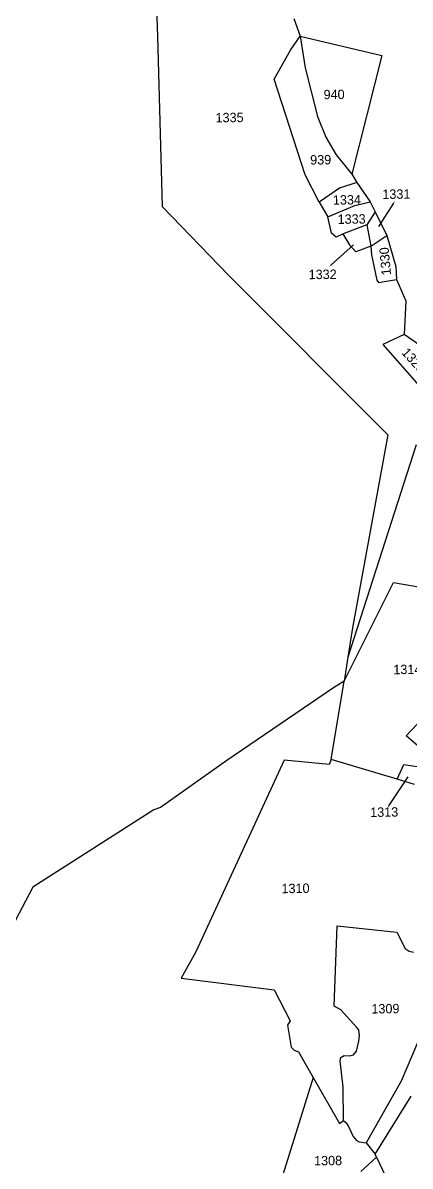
# Model space of a CAD drawing. Header units: metres. Extents: x 258455 to 262651, y 2177301 to 2183135.
# Drawn here: x 259913 to 260292, y 2178719 to 2179837 of the extents above; entities that cross this region are included whole.
import ezdxf

# ---------------------------------------------------------------- set-up
doc = ezdxf.new("R2010")
doc.units = ezdxf.units.M
for name, color, linetype in [('POLY_PARCEL', 6, 'Continuous'), ('POLY_ROAD', 30, 'Continuous'), ('TEXT_PARCEL', 7, 'Continuous'), ('V_BOUND_LINE', 7, 'Continuous')]:
    doc.layers.add(name, color=color, linetype=linetype)
doc.styles.add('TEXT_MAP', font='', dxfattribs={"height": 1.8})
doc.styles.get('TEXT_MAP').set_extended_font_data('Kruti Dev 050')

msp = doc.modelspace()

# ---------------------------------------------------------------- linework, layer by layer
for points in [[(260275.5, 2179660.6), (260260.9, 2179637.6)], [(260214.1, 2179600), (260236.4, 2179619.7)], [(260271, 2179071.1), (260289.9, 2179099.6)]]:
    msp.add_lwpolyline(points)
for points in [[(260275.1, 2179660.8), (260276.8, 2179662.7), (260275.8, 2179660.4)], [(260214.4, 2179599.7), (260212.3, 2179598.3), (260213.9, 2179600.3)], [(260271.4, 2179070.9), (260269.7, 2179069), (260270.7, 2179071.3)]]:
    msp.add_solid(points)
at = {"layer": 'POLY_PARCEL'}
for p, q in [((260178.1, 2179841.2), (260184.4, 2179823.8)), ((260174.9, 2179810.4), (260184.4, 2179823.8)), ((260184.4, 2179823.8), (260189.3, 2179793)), ((260184.4, 2179823.8), (260264, 2179805.1)), ((260159, 2179781.8), (260174.9, 2179810.4)), ((260264, 2179805.1), (260234.6, 2179689)), ((260189.3, 2179793), (260201.2, 2179745.2)), ((260189.3, 2179688.2), (260159, 2179781.8)), ((260201.2, 2179745.2), (260209.3, 2179725.3)), ((260209.3, 2179725.3), (260219.5, 2179707.9)), ((260219.5, 2179707.9), (260234.6, 2179689)), ((260202.8, 2179661.7), (260189.3, 2179688.2)), ((260234.6, 2179689), (260239.6, 2179680.8)), ((260239.6, 2179680.8), (260222.8, 2179675.3)), ((260239.6, 2179680.8), (260252.6, 2179662)), ((260222.8, 2179675.3), (260202.8, 2179661.7)), ((260202.8, 2179661.7), (260211.4, 2179647.2)), ((260211.4, 2179647.2), (260237.7, 2179658.2)), ((260237.7, 2179658.2), (260252.6, 2179662)), ((260252.6, 2179662), (260257.5, 2179652.1)), ((260215, 2179631.2), (260211.4, 2179647.2)), ((260257.5, 2179652.1), (260249.5, 2179639.4)), ((260257.5, 2179652.1), (260268.8, 2179629.1)), ((260249.5, 2179639.4), (260226.4, 2179630.5)), ((260249.5, 2179639.4), (260253.2, 2179618.4)), ((260219.4, 2179627.3), (260215, 2179631.2)), ((260226.4, 2179630.5), (260219.4, 2179627.3)), ((260233.2, 2179619.2), (260226.4, 2179630.5)), ((260253.2, 2179618.4), (260268.8, 2179629.1)), ((260268.8, 2179629.1), (260277.7, 2179598.6)), ((260238.7, 2179613), (260233.2, 2179619.2)), ((260253.2, 2179618.4), (260238.7, 2179613)), ((260253.2, 2179618.4), (260253.8, 2179610.1)), ((260253.8, 2179610.1), (260259.3, 2179585.4)), ((260277.7, 2179598.6), (260278.4, 2179586)), ((260259.3, 2179585.4), (260260.9, 2179582.9)), ((260260.9, 2179582.9), (260278.4, 2179586)), ((260278.4, 2179586), (260287.6, 2179564.9)), ((260287.6, 2179564.9), (260285.9, 2179532)), ((260285.9, 2179532), (260265.1, 2179522.3)), ((260319.4, 2179508.6), (260285.9, 2179532)), ((260265.1, 2179522.3), (260305.5, 2179476.4)), ((260297.6, 2179424.3), (260230.7, 2179216.4)), ((260227.1, 2179193.1), (260275.6, 2179289.6)), ((260275.6, 2179289.6), (260311.3, 2179283.4)), ((260214.7, 2179116.5), (260227.1, 2179193.1)), ((260287.8, 2179139.7), (260298.6, 2179151.1)), ((260301.8, 2179127.6), (260287.8, 2179139.7)), ((260168.6, 2179115.8), (260082.4, 2178928.4)), ((260212.7, 2179111.5), (260168.6, 2179115.8)), ((260214.7, 2179116.5), (260212.7, 2179111.5)), ((260279, 2179097.2), (260214.7, 2179116.5)), ((260279, 2179097.2), (260285.4, 2179111.4)), ((260285.4, 2179111.4), (260298.4, 2179109.4)), ((260296.1, 2179092.1), (260279, 2179097.2)), ((260217.4, 2178875.1), (260220.4, 2178953.6)), ((260220.4, 2178953.6), (260278.7, 2178947.5)), ((260278.7, 2178947.5), (260286.9, 2178931.6)), ((260082.4, 2178928.4), (260068.1, 2178902.5)), ((260286.9, 2178931.6), (260290.6, 2178929)), ((260290.6, 2178929), (260294.9, 2178928)), ((260068.1, 2178902.5), (260158.9, 2178891)), ((260158.9, 2178891), (260174.4, 2178860.9)), ((260223.9, 2178871.5), (260217.4, 2178875.1)), ((260174.4, 2178860.9), (260171.9, 2178856.5)), ((260239.7, 2178854.2), (260223.9, 2178871.5)), ((260171.9, 2178856.5), (260175.4, 2178835)), ((260241.6, 2178851.9), (260239.7, 2178854.2)), ((260242.2, 2178846.5), (260241.6, 2178851.9)), ((260239.3, 2178831), (260241.7, 2178841)), ((260241.7, 2178841), (260242.2, 2178846.5)), ((260175.4, 2178835), (260178.3, 2178832)), ((260178.3, 2178832), (260182.7, 2178830.5)), ((260182.7, 2178830.5), (260197, 2178805.4)), ((260232.5, 2178826.4), (260236.3, 2178827.5)), ((260236.3, 2178827.5), (260239.3, 2178831)), ((260223.4, 2178821.6), (260224.1, 2178824.9)), ((260226.2, 2178796), (260223.4, 2178821.6)), ((260224.1, 2178824.9), (260227.1, 2178826.9)), ((260227.1, 2178826.9), (260232.5, 2178826.4)), ((260197, 2178805.4), (260165.6, 2178705)), ((260197, 2178805.4), (260222.7, 2178760.5)), ((260226.7, 2178763.2), (260226.2, 2178796)), ((260222.7, 2178760.5), (260226.7, 2178763.2)), ((260226.7, 2178763.2), (260229.3, 2178761.1)), ((260229.3, 2178761.1), (260231.5, 2178757.5)), ((260231.5, 2178757.5), (260236.1, 2178747.7)), ((260236.1, 2178747.7), (260239, 2178744.1)), ((260239, 2178744.1), (260241.9, 2178742.5)), ((260241.9, 2178742.5), (260248.7, 2178741.4)), ((260243.7, 2178713.5), (260258.7, 2178727.3)), ((260258.7, 2178727.3), (260257.6, 2178730.2)), ((260258.7, 2178727.3), (260270.9, 2178701.9))]:
    msp.add_line(p, q, dxfattribs=at)
at = {"layer": 'POLY_ROAD'}
for p, q in [((260299.6, 2178841), (260283, 2178801.8)), ((260283, 2178801.8), (260248.7, 2178741.4)), ((260257.6, 2178730.2), (260292.7, 2178787)), ((260248.7, 2178741.4), (260257.6, 2178730.2))]:
    msp.add_line(p, q, dxfattribs=at)
at = {"layer": 'V_BOUND_LINE'}
for p, q in [((260034, 2180184.8), (260044.8, 2179823.7)), ((260044.8, 2179823.7), (260049.4, 2179657.3)), ((260049.4, 2179657.3), (260114.2, 2179590.1)), ((260114.2, 2179590.1), (260270, 2179433.9)), ((260270, 2179433.9), (260235.3, 2179245.3)), ((260235.3, 2179245.3), (260230.7, 2179216.4)), ((260230.7, 2179216.4), (260227.1, 2179193.1)), ((260216.9, 2179186.4), (260112.8, 2179115.4)), ((260227.1, 2179193.1), (260216.9, 2179186.4)), ((260112.8, 2179115.4), (260047.8, 2179069.6)), ((260041.5, 2179067.3), (259923.2, 2178991.4)), ((260047.8, 2179069.6), (260041.5, 2179067.3)), ((259923.2, 2178991.4), (259787.4, 2178734.3))]:
    msp.add_line(p, q, dxfattribs=at)

# ---------------------------------------------------------------- texts
at = {"layer": 'TEXT_PARCEL', "style": 'TEXT_MAP'}
for s, rotation, p in [('940', 0.6646, (260207.2, 2179762.2)), ('1335', 0.6646, (260101.7, 2179739.6)), ('939', 0.6646, (260194.1, 2179698.3)), ('1334', 0.6646, (260216.3, 2179659.1)), ('1331', 0.6646, (260264.6, 2179664.7)), ('1333', 0.6646, (260220.9, 2179640.3)), ('1330', 95.206, (260273.1, 2179590.5)), ('1332', 0.6646, (260192.6, 2179586.2)), ('1329', 312.0126, (260282.7, 2179514)), ('1314', 0.6646, (260275.3, 2179199.8)), ('1313', 0.6646, (260252.7, 2179060.2)), ('1310', 0.6646, (260166.1, 2178985.6)), ('1309', 0.6646, (260253.9, 2178867.9)), ('1308', 0.6646, (260197.9, 2178719.3))]:
    msp.add_text(s, height=9.21, rotation=rotation, dxfattribs=at).set_placement(p)

doc.saveas('drawing.dxf')
